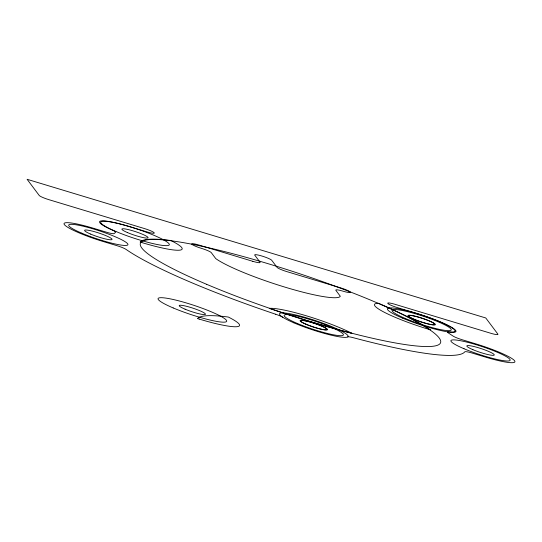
<?xml version="1.0" encoding="UTF-8"?>
<svg xmlns="http://www.w3.org/2000/svg" width="542" height="542" viewBox="0 0 542 542"><rect width="100%" height="100%" fill="white"/><g stroke="black" fill="none" stroke-linecap="round" stroke-linejoin="round"><path stroke-width="0.81" d="M275.695 314.245A185.188 24.81 18.3 0 1 126.076 249.422A9.038 1.213 18.3 0 0 116.855 245.641L103.353 241.563A36.131 4.844 18.3 0 1 64.383 224.632A36.131 4.844 18.3 0 1 93.366 228.243L106.869 232.322A9.031 1.213 18.3 0 0 114.166 233.541L115.541 232.315A9.031 1.213 18.3 0 0 112.418 230.113A36.131 4.844 18.3 0 1 100.71 221.007A36.131 4.844 18.3 0 1 128.861 226.42L146.984 231.901A9.031 1.213 18.3 0 0 154.233 232.803A9.031 1.213 18.3 0 0 144.49 228.575L48.963 199.693A9.031 1.213 18.3 0 1 39.22 195.459L27.1 179.294L485.767 317.971L497.888 334.129A9.031 1.213 18.3 0 1 490.646 333.228L395.057 304.326A9.031 1.213 18.3 0 0 387.808 303.425A9.031 1.213 18.3 0 0 397.55 307.66L415.741 313.154A36.138 4.844 18.3 0 1 449.901 326.582A36.138 4.844 18.3 0 1 448.986 331.873A9.038 1.213 18.3 0 0 448.309 332.923L452.861 335.945A9.031 1.213 18.3 0 0 462.082 339.719L475.591 343.804A36.131 4.844 18.3 0 1 514.561 360.735A36.131 4.844 18.3 0 1 485.578 357.124L472.075 353.038A9.031 1.213 18.3 0 0 464.772 351.819A185.188 24.81 18.3 0 1 353.154 337.666A9.031 1.213 18.3 0 0 347.768 336.914M275.702 314.245A9.045 1.213 18.3 0 1 282.788 317.266M269.333 308.364L269.299 308.364A158.989 21.301 18.3 0 0 351.839 333.323A49.681 6.66 18.3 0 0 307.775 316.237A49.681 6.66 18.3 0 0 269.909 308.323L269.333 308.364M430.233 329.76L428.526 329.251A49.681 6.66 18.3 0 1 384.122 312.178A49.681 6.66 18.3 0 1 378.411 303.263A158.989 21.301 18.3 0 1 430.233 329.76M252.823 261.325L199.036 245.065A9.031 1.213 18.3 0 0 191.787 244.164A9.031 1.213 18.3 0 0 201.529 248.392A9.031 1.213 18.3 0 1 211.272 252.626L215.743 258.588A67.75 9.079 18.3 0 0 285.417 287.274A67.75 9.079 18.3 0 0 340.295 296.244L335.83 290.282A9.031 1.213 18.3 0 1 343.072 291.19A9.031 1.213 18.3 0 0 350.322 292.091A9.031 1.213 18.3 0 0 340.579 287.856L286.793 271.596A9.031 1.213 18.3 0 1 277.05 267.362L271.711 260.275A9.031 1.213 18.3 0 0 261.969 256.048A9.031 1.213 18.3 0 0 254.726 255.14L260.065 262.226A9.031 1.213 18.3 0 1 252.823 261.325M141.862 242.579L140.148 242.057A158.989 21.301 18.3 0 1 170.96 240.546A49.681 6.66 18.3 0 1 179.185 250.214A49.681 6.66 18.3 0 1 141.862 242.579M199.239 319.089L197.525 318.56A158.989 21.301 18.3 0 1 228.338 317.05A49.681 6.66 18.3 0 1 236.563 326.724A49.681 6.66 18.3 0 1 199.239 319.089M472.881 349.658A14.451 1.938 18.3 0 0 494.25 355.03A14.451 1.938 18.3 0 0 474.507 346.663A14.451 1.938 18.3 0 0 472.881 349.658M413.993 319.299A14.451 1.938 18.3 0 0 435.362 324.678A14.451 1.938 18.3 0 0 415.619 316.304A14.451 1.938 18.3 0 0 413.993 319.299M90.663 234.097A14.451 1.938 18.3 0 0 112.031 239.469A14.451 1.938 18.3 0 0 92.289 231.102A14.451 1.938 18.3 0 0 90.663 234.097M81.801 233.182A31.165 4.173 18.3 0 0 127.878 244.767A31.165 4.173 18.3 0 0 85.304 226.725A31.165 4.173 18.3 0 0 81.801 233.182M464.027 348.743A31.165 4.173 18.3 0 0 510.097 360.328A31.165 4.173 18.3 0 0 467.522 342.28A31.165 4.173 18.3 0 0 464.027 348.743M405.131 318.384A31.165 4.173 18.3 0 0 451.208 329.97A31.165 4.173 18.3 0 0 408.634 311.928A31.165 4.173 18.3 0 0 405.131 318.384M297.26 323.425A31.165 4.173 18.3 0 0 343.337 335.01A31.165 4.173 18.3 0 0 300.763 316.968A31.165 4.173 18.3 0 0 297.26 323.425M206.692 284.333A158.088 21.179 18.3 0 0 440.395 343.106A158.088 21.179 18.3 0 0 224.435 251.569A158.088 21.179 18.3 0 0 206.692 284.333M115.832 231.441A36.131 4.844 18.3 0 0 169.253 244.876A36.131 4.844 18.3 0 0 119.89 223.954A36.131 4.844 18.3 0 0 115.832 231.441M127.688 232.667A13.774 1.843 18.3 0 0 148.054 237.789A13.774 1.843 18.3 0 0 129.233 229.815A13.774 1.843 18.3 0 0 127.688 232.667M306.122 324.34A14.451 1.938 18.3 0 0 327.49 329.712A14.451 1.938 18.3 0 0 307.748 321.345A14.451 1.938 18.3 0 0 306.122 324.34M173.216 307.951A36.131 4.844 18.3 0 0 226.631 321.386A36.131 4.844 18.3 0 0 177.268 300.458A36.131 4.844 18.3 0 0 173.216 307.951M185.066 309.177A13.774 1.843 18.3 0 0 205.432 314.299A13.774 1.843 18.3 0 0 186.617 306.318A13.774 1.843 18.3 0 0 185.066 309.177M293.933 322.856A36.131 4.844 18.3 0 0 347.978 336.69A36.131 4.844 18.3 0 0 299.441 315.857A36.131 4.844 18.3 0 0 293.933 322.856M402.503 318.113A36.131 4.844 18.3 0 0 455.917 331.548A36.131 4.844 18.3 0 0 406.554 310.627A36.131 4.844 18.3 0 0 402.503 318.113M414.352 319.34A13.774 1.843 18.3 0 0 434.718 324.462A13.774 1.843 18.3 0 0 415.904 316.481A13.774 1.843 18.3 0 0 414.352 319.34M306.216 324.265A13.774 1.843 18.3 0 0 326.819 329.536A13.774 1.843 18.3 0 0 308.317 321.596A13.774 1.843 18.3 0 0 306.216 324.265"/></g></svg>
